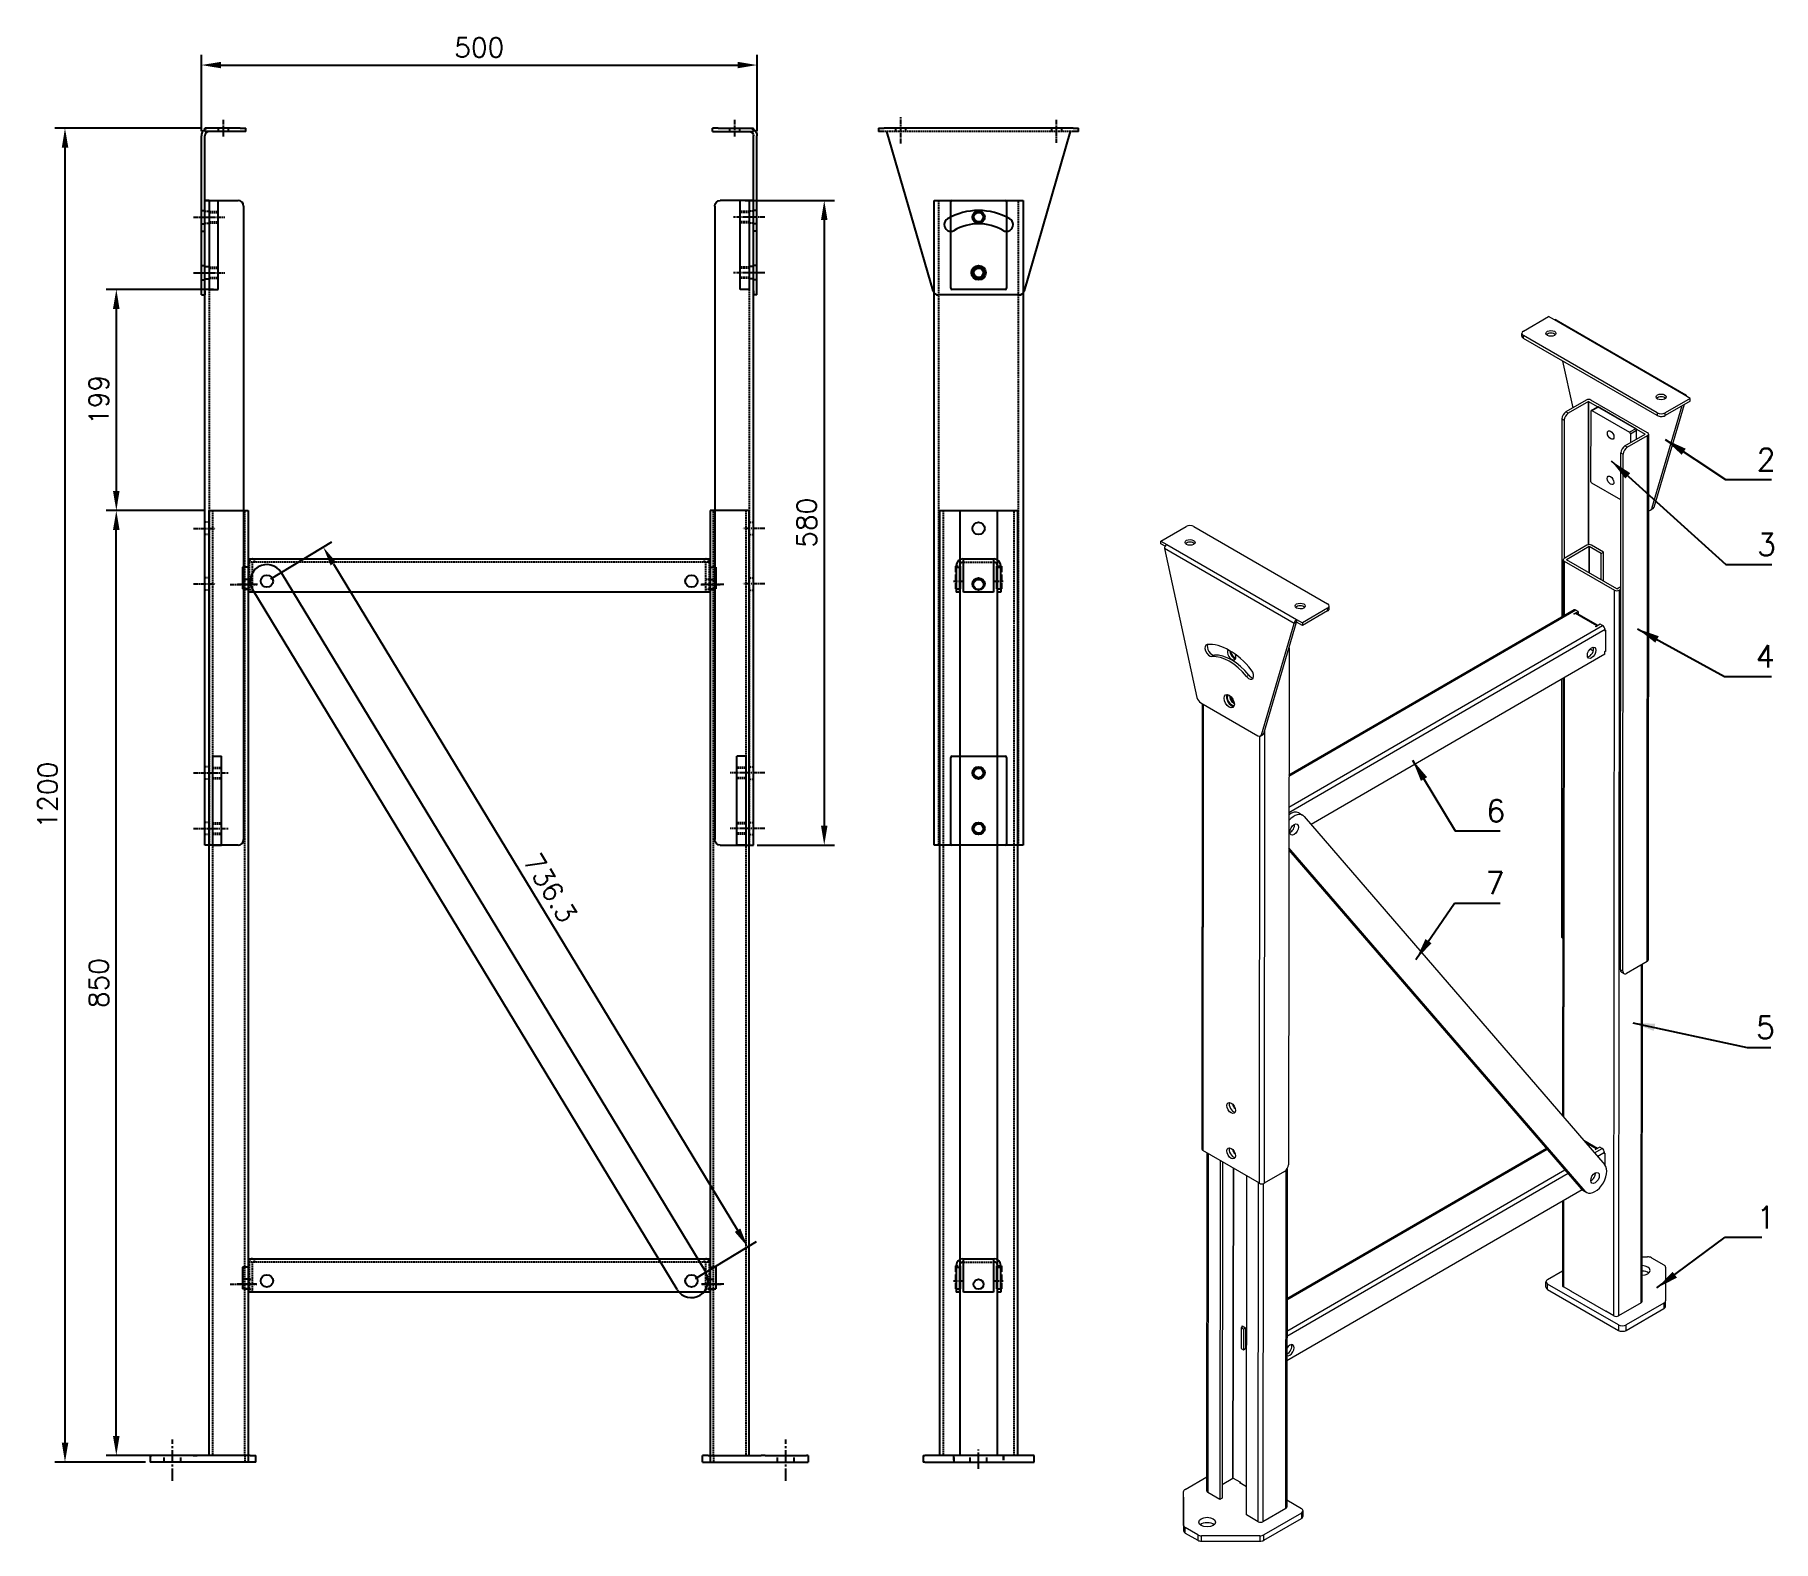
# Model space of a CAD drawing. Extents: x 104 to 1669, y 696 to 2051.
import ezdxf

# ---------------------------------------------------------------- set-up
doc = ezdxf.new("R2010")
doc.units = 0
doc.header["$LTSCALE"] = 0.2
doc.linetypes.add('Aslijn', pattern=[28.575, 19.05, -3.175, 3.175, -3.175])
doc.linetypes.add('Streeplijn', pattern=[10, 7, -3])
doc.layers.get('0').update_dxf_attribs({"linetype": 'CONTINUOUS'})
doc.layers.get('Defpoints').update_dxf_attribs({"linetype": 'CONTINUOUS'})
for name, color, linetype in [('50VOL', 13, 'CONTINUOUS'), ('70VOL', 5, 'CONTINUOUS'), ('diagonaal', 8, 'CONTINUOUS'), ('draadlat', 212, 'CONTINUOUS'), ('dwarsprofiel', 42, 'CONTINUOUS'), ('pootbeen', 75, 'CONTINUOUS'), ('scharnierplaat', 232, 'CONTINUOUS'), ('schuif', 180, 'CONTINUOUS')]:
    doc.layers.add(name, color=color, linetype=linetype)
doc.layers.add('Visible (ISO)', color=7, linetype='CONTINUOUS', lineweight=5)
doc.layers.add('Visible Narrow (ISO)', color=7, linetype='CONTINUOUS', lineweight=5)
doc.styles.add('ROMANS', font='romans.shx')
doc.dimstyles.new('1_OP_07$0', dxfattribs={"dimscale": 7, "dimtxt": 2.5, "dimasz": 2.5, "dimexe": 1.3, "dimexo": 0.6, "dimgap": 1, "dimtad": 1, "dimdec": 1, "dimdsep": 46, "dimtxsty": 'ROMANS', "dimcen": -1.5, "dimclrd": 150, "dimclre": 150, "dimclrt": 5, "dimadec": 0, "dimazin": 0, "dimtfac": 1, "dimtdec": 1, "dimtmove": 0, "dimatfit": 3, "dimfxl": 0, "dimtolj": 1, "dimtzin": 0, "dimarcsym": 0})
doc.dimstyles.new('1_OP_08$7', dxfattribs={"dimscale": 8, "dimtxt": 2.5, "dimasz": 2.5, "dimexe": 1.3, "dimexo": 0.6, "dimgap": 1, "dimtad": 1, "dimdec": 1, "dimdsep": 46, "dimtxsty": 'ROMANS', "dimcen": -1.5, "dimclrd": 150, "dimclre": 150, "dimclrt": 5, "dimadec": 0, "dimazin": 0, "dimtfac": 1, "dimtdec": 1, "dimtmove": 0, "dimatfit": 3, "dimfxl": 0, "dimtolj": 1, "dimtzin": 0, "dimarcsym": 0})

# ---------------------------------------------------------------- blocks, each defined once
blk = doc.blocks.new('A$C4EBF2C44')
at = {"linetype": 'Aslijn'}
for p, q in [((20, 136.3), (20, 159.8)), ((160, 136.9), (160, 157.4))]:
    blk.add_line(p, q, dxfattribs=at)
for p, q in [((0, 150), (5, 150)), ((0, 150), (0, 147)), ((5, 147), (0, 147)), ((175, 150), (5, 150)), ((49, 3.6), (7.5, 147)), ((172.5, 147), (131, 3.6)), ((172.5, 147), (172.5, 147)), ((175, 150), (180, 150)), ((180, 147), (175, 147)), ((180, 147), (180, 150)), ((126.2, 0), (53.8, 0))]:
    blk.add_line(p, q)
at = {"linetype": 'Streeplijn'}
blk.add_line((175, 147), (5, 147), dxfattribs=at)
at = {"linetype": 'Streeplijn', "ltscale": 3.628447}
for p, q in [((15.5, 147), (15.5, 150)), ((24.5, 147), (24.5, 150)), ((155.5, 150), (155.5, 147)), ((164.5, 150), (164.5, 147))]:
    blk.add_line(p, q, dxfattribs=at)
blk.add_circle((90, 20), 6.5)
for centre, radius, start, end in [((65, 63.3), 6, 120, 300), ((90, 20), 56, 60, 120), ((90, 20), 44, 60, 120), ((115, 63.3), 6, 240, 60), ((53.8, 5), 5, 196.1254, 270), ((126.2, 5), 5, 270, 343.8746)]:
    blk.add_arc(centre, radius, start, end)
blk = doc.blocks.new('90040580A')
for p, q in [((13, 580), (9, 580)), ((9, 0), (9, 580)), ((9, 580), (39, 580)), ((44, 575), (44, 5)), ((13, 0), (9, 0)), ((39, 0), (13, 0))]:
    blk.add_line(p, q)
at = {"linetype": 'Streeplijn'}
blk.add_line((13, 580), (13, 0), dxfattribs=at)
at = {"linetype": 'Aslijn', "ltscale": 1.142718}
for p, q in [((-1, 565), (18.6, 565)), ((-1, 515), (18.6, 515)), ((-1, 285), (18.6, 285)), ((-1, 235), (18.6, 235)), ((-1, 65), (18.6, 65)), ((-1, 15), (18.6, 15))]:
    blk.add_line(p, q, dxfattribs=at)
at = {"linetype": 'Streeplijn', "ltscale": 1.142718}
for p, q in [((9, 570.5), (13, 570.5)), ((9, 559.5), (13, 559.5)), ((13, 290.5), (9, 290.5)), ((13, 279.5), (9, 279.5)), ((13, 240.5), (9, 240.5)), ((13, 229.5), (9, 229.5)), ((13, 70.5), (9, 70.5)), ((13, 59.5), (9, 59.5)), ((13, 20.5), (9, 20.5)), ((13, 9.5), (9, 9.5))]:
    blk.add_line(p, q, dxfattribs=at)
at = {"ltscale": 1.142718}
for p, q in [((9, 520.5), (13, 520.5)), ((9, 509.5), (13, 509.5))]:
    blk.add_line(p, q, dxfattribs=at)
for centre, start, end in [((39, 575), 0, 90), ((39, 5), 270, 0)]:
    blk.add_arc(centre, 5, start, end)
blk = doc.blocks.new('pootbeen 850A')
for p, q in [((53, 22.8), (53, 872.8)), ((88, 872.8), (88, 16.8)), ((0, 22.8), (1.5, 22.8)), ((0, 22.8), (0, 16.8)), ((95, 16.8), (0, 16.8)), ((38.5, 22.8), (1.5, 22.8)), ((38.5, 22.8), (42.1, 22.8)), ((90, 22.8), (42.1, 22.8)), ((90, 22.8), (95, 22.8)), ((95, 16.8), (95, 22.8))]:
    blk.add_line(p, q)
at = {"ltscale": 3.870205}
blk.add_line((53, 872.8), (88, 872.8), dxfattribs=at)
at = {"linetype": 'Streeplijn'}
for p, q in [((56, 872.8), (56, 22.8)), ((85, 22.8), (85, 872.8)), ((85, 22.8), (85, 16.8))]:
    blk.add_line(p, q, dxfattribs=at)
at = {"linetype": 'Aslijn', "ltscale": 1.142718}
for p, q in [((96.5, 806.3), (78.1, 806.3)), ((95.6, 176.8), (78.1, 176.8))]:
    blk.add_line(p, q, dxfattribs=at)
at = {"ltscale": 1.142718}
for p, q in [((88, 810.8), (85, 810.8)), ((88, 801.8), (85, 801.8)), ((88, 181.3), (85, 181.3)), ((88, 172.3), (85, 172.3))]:
    blk.add_line(p, q, dxfattribs=at)
at = {"linetype": 'Aslijn', "ltscale": 2.902758}
blk.add_line((20, 0), (20, 37.2), dxfattribs=at)
at = {"linetype": 'Streeplijn', "ltscale": 2.902758}
for p, q in [((12.5, 16.8), (12.5, 22.8)), ((27.5, 16.8), (27.5, 22.8))]:
    blk.add_line(p, q, dxfattribs=at)
blk = doc.blocks.new('90-09-0500A')
for p, q in [((16, 22.5), (11, 22.5)), ((11, 22.5), (11, 3)), ((16, 30), (432, 30)), ((16, 30), (16, 22.5)), ((432, 30), (432, 22.5)), ((432, 22.5), (437, 22.5)), ((437, 22.5), (437, 3)), ((16, 3), (11, 3)), ((16, 3), (16, 0)), ((432, 0), (16, 0)), ((432, 3), (432, 0)), ((432, 3), (437, 3))]:
    blk.add_line(p, q)
at = {"linetype": 'Streeplijn'}
for p, q in [((432, 27), (16, 27)), ((17, 27), (17, 0)), ((20, 0), (20, 27)), ((21.5, 30), (21.5, 27)), ((426.5, 30), (426.5, 27)), ((428, 0), (428, 27)), ((431, 27), (431, 0)), ((17, 11.5), (20, 11.5)), ((17, 2.5), (20, 2.5)), ((431, 11.5), (428, 11.5)), ((431, 2.5), (428, 2.5))]:
    blk.add_line(p, q, dxfattribs=at)
at = {"linetype": 'Aslijn'}
for p, q in [((0, 7), (24, 7)), ((444.3, 7), (424, 7))]:
    blk.add_line(p, q, dxfattribs=at)
for centre in [(33, 10), (415, 10), (415, 10)]:
    blk.add_circle(centre, 5.5)
at = {"linetype": 'Streeplijn'}
for centre, start, end in [((20, 27), 90, 180), ((428, 27), 0, 90)]:
    blk.add_arc(centre, 3, start, end, dxfattribs=at)
blk = doc.blocks.new('diagonaal 737')
for p, q in [((48.9, 567.6), (457.1, -45.2)), ((432.1, -61.8), (23.9, 551))]:
    blk.add_line(p, q)
for centre in [(36.4, 559.3), (444.6, -53.5)]:
    blk.add_circle(centre, 5.5)
for centre, start, end in [((36.4, 559.3), 33.6671, 213.6671), ((444.6, -53.5), 213.6671, 33.6671)]:
    blk.add_arc(centre, 15, start, end)
blk = doc.blocks.new('A$C334307B7')
at = {"ltscale": 3.59389}
for p, q in [((0, 1), (0, 79)), ((50, 79), (50, 1))]:
    blk.add_line(p, q, dxfattribs=at)
blk.add_line((1, 80), (49, 80))
at = {"ltscale": 3.572625}
blk.add_line((49, 0), (1, 0), dxfattribs=at)
for centre in [(25, 65), (25, 15)]:
    blk.add_circle(centre, 4.25)
at = {"ltscale": 0.598278}
for centre, start, end in [((1, 79), 90, 180), ((49, 79), 0, 90), ((1, 1), 180, 270), ((49, 1), 270, 0)]:
    blk.add_arc(centre, 1, start, end, dxfattribs=at)
at = {"color": 3}
for centre in [(25, 65), (25, 15)]:
    blk.add_arc(centre, 5, 180, 90, dxfattribs=at)
blk = doc.blocks.new('pootbeen 850B')
for p, q in [((15, 12.1), (15, 862.1)), ((33, 862.1), (33, 12.1)), ((67, 12.1), (67, 862.1)), ((85, 862.1), (85, 12.1)), ((33, 812.1), (33.5, 812.1)), ((33.5, 812.1), (33.5, 791.6)), ((66.5, 791.6), (66.5, 812.1)), ((66.5, 812.1), (67, 812.1)), ((33.5, 791.6), (33, 791.6)), ((67, 791.6), (66.5, 791.6)), ((33, 182.6), (33.5, 182.6)), ((33.5, 182.6), (33.5, 162.1)), ((66.5, 162.1), (66.5, 182.6)), ((66.5, 182.6), (67, 182.6)), ((33.5, 162.1), (33, 162.1)), ((67, 162.1), (66.5, 162.1)), ((0, 12.1), (1.5, 12.1)), ((0, 12.1), (0, 6.1)), ((1.5, 6.1), (0, 6.1)), ((100, 12.1), (1.5, 12.1)), ((1.5, 6.1), (100, 6.1)), ((100, 6.1), (100, 12.1))]:
    blk.add_line(p, q)
at = {"ltscale": 3.655324}
blk.add_line((15, 862.1), (85, 862.1), dxfattribs=at)
at = {"linetype": 'Streeplijn'}
for p, q in [((18, 862.1), (18, 12.1)), ((82, 12.1), (82, 862.1))]:
    blk.add_line(p, q, dxfattribs=at)
at = {"linetype": 'Streeplijn', "ltscale": 3.789711}
for p, q in [((29.5, 791.6), (29.5, 812.1)), ((70.5, 812.1), (70.5, 791.6)), ((29.5, 162.1), (29.5, 182.6)), ((70.5, 182.6), (70.5, 162.1))]:
    blk.add_line(p, q, dxfattribs=at)
at = {"linetype": 'Streeplijn', "ltscale": 1.333188}
for p, q in [((29.5, 812.1), (33, 812.1)), ((67, 812.1), (70.5, 812.1)), ((29.5, 182.6), (33, 182.6)), ((67, 182.6), (70.5, 182.6))]:
    blk.add_line(p, q, dxfattribs=at)
at = {"linetype": 'Streeplijn', "ltscale": 0.19037}
for p, q in [((30, 791.6), (29.5, 791.6)), ((70.5, 791.6), (70, 791.6)), ((30, 162.1), (29.5, 162.1)), ((70.5, 162.1), (70, 162.1))]:
    blk.add_line(p, q, dxfattribs=at)
at = {"linetype": 'Streeplijn', "ltscale": 1.142718}
for p, q in [((30, 791.6), (33, 791.6)), ((67, 791.6), (70, 791.6)), ((30, 162.1), (33, 162.1)), ((67, 162.1), (70, 162.1))]:
    blk.add_line(p, q, dxfattribs=at)
at = {"linetype": 'Aslijn', "ltscale": 2.902758}
blk.add_line((50, 0), (50, 17.6), dxfattribs=at)
at = {"linetype": 'Streeplijn', "ltscale": 2.902758}
for p, q in [((27.5, 12.1), (27.5, 6.1)), ((28, 6.1), (28, 12.1)), ((42.5, 6.1), (42.5, 12.1)), ((57.5, 6.1), (57.5, 12.1)), ((72, 12.1), (72, 6.1)), ((72.5, 12.1), (72.5, 6.1))]:
    blk.add_line(p, q, dxfattribs=at)
at = {"ltscale": 3.419731}
blk.add_circle((50, 795.6), 4.5, dxfattribs=at)
blk.add_circle((50, 166.1), 4.5)
at = {"ltscale": 0.000498378}
for centre, start, end in [((33, 812.6), 90, 180), ((67, 812.6), 0, 90), ((33, 186.1), 90, 180), ((67, 183.1), 0, 90)]:
    blk.add_arc(centre, 0.001, start, end, dxfattribs=at)
blk = doc.blocks.new('A$C72246AC3')
at = {"ltscale": 3.620644}
blk.add_line((4.2, 80), (4.2, 0), dxfattribs=at)
at = {"ltscale": 3.870343}
for p, q in [((4.2, 80), (12.2, 80)), ((4.2, 0), (12.2, 0))]:
    blk.add_line(p, q, dxfattribs=at)
at = {"ltscale": 3.59389}
blk.add_line((12.2, 0), (12.2, 80), dxfattribs=at)
at = {"linetype": 'Aslijn'}
for p, q in [((0, 65), (18.4, 65)), ((0, 15), (18.4, 15))]:
    blk.add_line(p, q, dxfattribs=at)
at = {"linetype": 'Streeplijn'}
for p, q in [((4.2, 70), (12.2, 70)), ((4.2, 69.2), (12.2, 69.2)), ((4.2, 60.7), (12.2, 60.7)), ((4.2, 60), (12.2, 60)), ((4.2, 20), (12.2, 20)), ((4.2, 19.2), (12.2, 19.2)), ((4.2, 10.7), (12.2, 10.7)), ((4.2, 10), (12.2, 10))]:
    blk.add_line(p, q, dxfattribs=at)
blk = doc.blocks.new('A$C764925F4')
at = {"linetype": 'Aslijn'}
for p, q in [((24.4, 142.6), (24.4, 157.4)), ((0, 20), (14.2, 20))]:
    blk.add_line(p, q, dxfattribs=at)
for p, q in [((4.4, 3.6), (4.4, 143.1)), ((7.4, 147), (7.4, 150)), ((39.4, 150), (7.4, 150)), ((39.4, 147), (7.4, 147)), ((7.4, 3.6), (7.4, 143.1)), ((39.4, 150), (44.4, 150)), ((44.4, 147), (39.4, 147)), ((44.4, 147), (44.4, 150)), ((4.4, 0), (4.4, 3.6)), ((4.4, 0), (7.4, 0)), ((7.4, 3.6), (7.4, 0))]:
    blk.add_line(p, q)
at = {"linetype": 'Streeplijn', "ltscale": 3.628447}
for p, q in [((19.9, 147), (19.9, 150)), ((28.9, 147), (28.9, 150)), ((4.4, 76), (7.4, 76)), ((4.4, 64), (7.4, 64)), ((4.4, 57.3), (7.4, 57.3)), ((4.4, 26.5), (7.4, 26.5)), ((4.4, 13.5), (7.4, 13.5))]:
    blk.add_line(p, q, dxfattribs=at)
for radius, start in [(6.9, 124.4174), (3.9, 90)]:
    blk.add_arc((11.3, 143.1), radius, start, 180)
at = {"linetype": 'Streeplijn'}
blk.add_arc((11.3, 143.1), 6.9, 90, 124.4174, dxfattribs=at)
blk = doc.blocks.new('A$C03F00B1E')
at = {"ltscale": 3.628286}
for p, q in [((2.6, 24), (2.6, 0)), ((5.6, 24), (5.6, 0)), ((39.6, 0), (39.6, 24)), ((42.6, 3), (42.6, 24))]:
    blk.add_line(p, q, dxfattribs=at)
for p, q in [((2.6, 22.5), (5.6, 22.5)), ((39.6, 22.5), (42.6, 22.5)), ((2.6, 3), (5.6, 3)), ((39.6, 3), (42.6, 3))]:
    blk.add_line(p, q)
at = {"ltscale": 3.732117}
for p, q in [((8.6, 30), (36.6, 30)), ((36.1, 0), (9.1, 0))]:
    blk.add_line(p, q, dxfattribs=at)
at = {"ltscale": 1.142337}
for p, q in [((8.6, 27), (9.1, 27)), ((36.1, 27), (36.6, 27))]:
    blk.add_line(p, q, dxfattribs=at)
at = {"ltscale": 3.731979}
for p, q in [((9.1, 0), (9.1, 30)), ((36.1, 30), (36.1, 0))]:
    blk.add_line(p, q, dxfattribs=at)
at = {"linetype": 'Streeplijn'}
blk.add_line((9.1, 27), (36.1, 27), dxfattribs=at)
at = {"ltscale": 0.19037}
blk.add_line((36.1, 30), (36.6, 30), dxfattribs=at)
at = {"linetype": 'Aslijn'}
for p, q in [((0, 10), (7.9, 10)), ((37, 10), (44.9, 10))]:
    blk.add_line(p, q, dxfattribs=at)
at = {"ltscale": 1.142718}
for p, q in [((5.6, 0), (2.6, 0)), ((42.6, 0), (39.6, 0)), ((42.6, 3), (42.6, 0))]:
    blk.add_line(p, q, dxfattribs=at)
blk.add_circle((22.6, 7), 4.5)
at = {"ltscale": 3.628286}
for centre, radius, start, end in [((8.6, 24), 6, 90, 180), ((8.6, 24), 3, 90, 180), ((36.6, 24), 6, 0, 90), ((36.6, 24), 3, 0, 90)]:
    blk.add_arc(centre, radius, start, end, dxfattribs=at)
blk = doc.blocks.new('90040580B')
for p, q in [((-1, 0), (-1, 580)), ((79, 580), (79, 0)), ((79, 0), (-1, 0))]:
    blk.add_line(p, q)
at = {"ltscale": 3.666539}
blk.add_line((-1, 580), (79, 580), dxfattribs=at)
at = {"linetype": 'Streeplijn'}
for p, q in [((3, 580), (3, 0)), ((75, 0), (75, 580))]:
    blk.add_line(p, q, dxfattribs=at)
for centre in [(39, 565), (39, 515), (39, 285), (39, 235), (39, 65), (39, 15)]:
    blk.add_circle(centre, 5.5)
blk = doc.blocks.new('*D16')
at = {"layer": '50VOL', "color": 150, "lineweight": -2}
for p, q in [((256.9, 1622.9), (168.4, 1622.9)), ((177.5, 790.4), (177.5, 1605.4)), ((256.9, 772.9), (168.4, 772.9))]:
    blk.add_line(p, q, dxfattribs=at)
at = {"layer": '50VOL', "color": 150}
for points in [[(174.5, 1605.4), (180.4, 1605.4), (177.5, 1622.9)], [(174.5, 790.4), (180.4, 790.4), (177.5, 772.9)]]:
    blk.add_solid(points, dxfattribs=at)
at = {"layer": 'Defpoints', "color": 0}
for p in [(177.5, 1622.9), (261.1, 1622.9), (261.1, 772.9)]:
    blk.add_point(p, dxfattribs=at)
at = {"layer": '50VOL', "color": 5, "insert": (161.7, 1197.9), "char_height": 17.5, "attachment_point": 5, "rotation": 90, "style": 'ROMANS'}
blk.add_mtext('\\A1;850', dxfattribs=at)
blk = doc.blocks.new('*D18')
at = {"layer": '70VOL', "color": 150, "lineweight": -2}
for p, q in [((743.3, 1901.9), (823.7, 1901.9)), ((814.6, 1884.4), (814.6, 1339.4)), ((754.3, 1321.9), (823.7, 1321.9))]:
    blk.add_line(p, q, dxfattribs=at)
at = {"layer": '70VOL', "color": 150}
for points in [[(811.7, 1884.4), (817.5, 1884.4), (814.6, 1901.9)], [(811.7, 1339.4), (817.5, 1339.4), (814.6, 1321.9)]]:
    blk.add_solid(points, dxfattribs=at)
at = {"layer": 'Defpoints', "color": 0}
for p in [(739.1, 1901.9), (750.1, 1321.9), (814.6, 1321.9)]:
    blk.add_point(p, dxfattribs=at)
at = {"layer": '70VOL', "color": 5, "insert": (798.8, 1611.9), "char_height": 17.5, "attachment_point": 5, "rotation": 90, "style": 'ROMANS'}
blk.add_mtext('\\A1;580', dxfattribs=at)
blk = doc.blocks.new('*D21')
at = {"layer": '70VOL', "color": 150, "lineweight": -2}
for p, q in [((264.9, 1821.9), (168.4, 1821.9)), ((177.5, 1804.4), (177.5, 1640.4)), ((256.9, 1622.9), (168.4, 1622.9))]:
    blk.add_line(p, q, dxfattribs=at)
at = {"layer": '70VOL', "color": 150}
for points in [[(174.5, 1804.4), (180.4, 1804.4), (177.5, 1821.9)], [(174.5, 1640.4), (180.4, 1640.4), (177.5, 1622.9)]]:
    blk.add_solid(points, dxfattribs=at)
at = {"layer": 'Defpoints', "color": 0}
for p in [(269.1, 1821.9), (177.5, 1622.9), (261.1, 1622.9)]:
    blk.add_point(p, dxfattribs=at)
at = {"layer": '70VOL', "color": 5, "insert": (161.7, 1722.4), "char_height": 17.5, "attachment_point": 5, "rotation": 90, "style": 'ROMANS'}
blk.add_mtext('\\A1;199', dxfattribs=at)
blk = doc.blocks.new('*D23')
at = {"layer": '70VOL', "color": 150, "lineweight": -2}
for p, q in [((253.9, 1966.9), (122.2, 1966.9)), ((131.3, 1949.4), (131.3, 784.4)), ((203.9, 766.9), (122.2, 766.9))]:
    blk.add_line(p, q, dxfattribs=at)
at = {"layer": '70VOL', "color": 150}
for points in [[(128.4, 1949.4), (134.3, 1949.4), (131.3, 1966.9)], [(128.4, 784.4), (134.3, 784.4), (131.3, 766.9)]]:
    blk.add_solid(points, dxfattribs=at)
at = {"layer": 'Defpoints', "color": 0}
for p in [(258.1, 1966.9), (131.3, 766.9), (208.1, 766.9)]:
    blk.add_point(p, dxfattribs=at)
at = {"layer": '70VOL', "color": 5, "insert": (115.6, 1366.9), "char_height": 17.5, "attachment_point": 5, "rotation": 90, "style": 'ROMANS'}
blk.add_mtext('\\A1;1200', dxfattribs=at)
blk = doc.blocks.new('*D24')
at = {"layer": '70VOL', "color": 150, "lineweight": -2}
for p, q in [((254.1, 1964.2), (254.1, 2032.8)), ((271.6, 2023.7), (736.6, 2023.7)), ((754.1, 1964.2), (754.1, 2032.8))]:
    blk.add_line(p, q, dxfattribs=at)
at = {"layer": '70VOL', "color": 150}
for points in [[(271.6, 2026.6), (271.6, 2020.8), (254.1, 2023.7)], [(736.6, 2026.6), (736.6, 2020.8), (754.1, 2023.7)]]:
    blk.add_solid(points, dxfattribs=at)
at = {"layer": 'Defpoints', "color": 0}
for p in [(754.1, 2023.7), (254.1, 1960), (754.1, 1960)]:
    blk.add_point(p, dxfattribs=at)
at = {"layer": '70VOL', "color": 5, "insert": (504.1, 2039.5), "char_height": 17.5, "attachment_point": 5, "style": 'ROMANS'}
blk.add_mtext('\\A1;500', dxfattribs=at)
blk = doc.blocks.new('*D28')
at = {"layer": '70VOL', "color": 150, "lineweight": -2}
for p, q in [((316.7, 1561.5), (371.5, 1594.8)), ((372.8, 1575.1), (736.6, 975.6)), ((698.6, 932.1), (753.5, 965.3))]:
    blk.add_line(p, q, dxfattribs=at)
at = {"layer": '70VOL', "color": 150}
for points in [[(375.3, 1576.6), (370.3, 1573.6), (363.7, 1590.1)], [(739.1, 977.1), (734.1, 974), (745.7, 960.6)]]:
    blk.add_solid(points, dxfattribs=at)
at = {"layer": 'Defpoints', "color": 0}
for p in [(313.1, 1559.3), (745.7, 960.6), (695.1, 929.9)]:
    blk.add_point(p, dxfattribs=at)
at = {"layer": '70VOL', "color": 5, "insert": (568.1, 1283.5), "char_height": 17.5, "attachment_point": 5, "rotation": 301.2507, "style": 'ROMANS'}
blk.add_mtext('\\A1;736.3', dxfattribs=at)

msp = doc.modelspace()

# ---------------------------------------------------------------- linework, layer by layer
at = {"layer": 'Visible (ISO)'}
for p, q in [((1443.87, 1784.38), (1466.46, 1797.46)), ((1471.77, 1794.4), (1466.46, 1797.46)), ((1471.78, 1794.4), (1471.77, 1794.4)), ((1471.78, 1794.4), (1471.78, 1794.4)), ((1473.27, 1794.55), (1590.1, 1727.1)), ((1442.41, 1779.9), (1442.41, 1782.34)), ((1564.24, 1708.35), (1443.87, 1777.85)), ((1564.24, 1710.8), (1443.88, 1780.29)), ((1488.46, 1715.44), (1479.31, 1757.39)), ((1500.4, 1722.35), (1482.04, 1711.72)), ((1502.52, 1721.12), (1484.16, 1710.5)), ((1502.52, 1721.12), (1553.5, 1691.69)), ((1555.62, 1692.92), (1504.64, 1722.35)), ((1593.91, 1723.88), (1571.31, 1710.8)), ((1593.9, 1721.43), (1571.31, 1708.35)), ((1588.6, 1726.95), (1588.6, 1726.95)), ((1593.91, 1723.88), (1588.6, 1726.95)), ((1588.6, 1726.95), (1588.6, 1726.95)), ((1588.6, 1726.95), (1588.6, 1726.95)), ((1590.71, 1725.73), (1590.71, 1725.73)), ((1590.71, 1725.73), (1590.71, 1725.73)), ((1593.9, 1721.43), (1593.91, 1723.88)), ((1478.5, 1705.6), (1478.3, 1526.99)), ((1504.59, 1648.9), (1504.66, 1712.54)), ((1504.87, 1713), (1510.52, 1716.27)), ((1505.37, 1712.95), (1539.35, 1693.33)), ((1545, 1696.6), (1511.02, 1716.22)), ((1586.42, 1717.1), (1559.11, 1624.45)), ((1588.53, 1718.33), (1561.23, 1625.67)), ((1480.62, 1704.37), (1480.49, 1579.89)), ((1535.14, 1681.06), (1553.5, 1691.69)), ((1537.26, 1679.84), (1555.62, 1690.47)), ((1540.06, 1692.1), (1540.05, 1683.91)), ((1545.7, 1687.18), (1545.71, 1695.37)), ((1556.5, 1691.69), (1555.97, 1218.43)), ((1531.08, 1209.84), (1531.6, 1674.94)), ((1533.21, 1208.61), (1533.73, 1673.71)), ((1531.55, 1632.51), (1505.29, 1647.67)), ((1560.34, 1624.44), (1558.22, 1623.22)), ((1117.61, 1595.53), (1140.2, 1608.61)), ((1147.28, 1608.61), (1267.64, 1539.12)), ((1117.6, 1593.08), (1117.61, 1595.53)), ((1121.42, 1590.88), (1117.6, 1593.08)), ((1117.61, 1595.53), (1122.92, 1592.46)), ((1120.79, 1588.79), (1150.02, 1454.84)), ((1122.92, 1592.46), (1122.92, 1592.46)), ((1122.92, 1592.46), (1122.92, 1592.46)), ((1122.92, 1592.46), (1122.92, 1592.46)), ((1500.97, 1591.74), (1480.49, 1579.89)), ((1503.09, 1590.52), (1482.61, 1578.66)), ((1513.71, 1584.39), (1503.09, 1590.52)), ((1515.83, 1585.61), (1505.21, 1591.74)), ((1513.69, 1560.72), (1513.71, 1584.39)), ((1513.71, 1584.39), (1515.83, 1585.61)), ((1515.8, 1559.5), (1515.83, 1585.61)), ((1479.61, 1578.67), (1479.56, 1527.72)), ((1480.49, 1577.44), (1525.81, 1551.28)), ((1527.92, 1552.5), (1482.61, 1578.66)), ((1527.93, 1552.5), (1531.47, 1554.55)), ((1530.05, 1551.28), (1531.46, 1552.1)), ((1489.57, 1533.51), (1232.76, 1384.86)), ((1267.65, 1535.03), (1245.05, 1521.95)), ((1269.1, 1534.62), (1269.11, 1537.07)), ((1493.2, 1532.14), (1491.07, 1533.36)), ((1208.14, 1421.29), (1237.62, 1521.34)), ((1210.25, 1422.51), (1239.74, 1522.57)), ((1239.74, 1522.57), (1237.62, 1521.34)), ((1239.74, 1525.02), (1239.74, 1522.57)), ((1239.74, 1522.57), (1239.74, 1525.02)), ((1239.74, 1522.57), (1239.74, 1525.02)), ((1239.74, 1525.02), (1239.74, 1525.02)), ((1239.74, 1525.02), (1245.05, 1521.95)), ((1239.74, 1525.02), (1239.74, 1525.02)), ((1245.05, 1519.5), (1239.74, 1522.57)), ((1239.74, 1522.57), (1239.74, 1522.57)), ((1239.74, 1522.57), (1239.74, 1522.57)), ((1267.64, 1532.58), (1245.05, 1519.5)), ((1245.05, 1521.95), (1245.05, 1519.5)), ((1489.31, 1529.89), (1493.2, 1532.14)), ((1489.66, 1529.68), (1489.31, 1529.89)), ((1490.72, 1530.3), (1489.66, 1529.68)), ((1511.07, 1519.56), (1492.22, 1530.45)), ((1493.2, 1532.14), (1493.19, 1529.89)), ((1508.78, 1518.65), (1509.84, 1519.26)), ((1509.14, 1518.44), (1508.78, 1518.65)), ((1513.02, 1520.69), (1509.14, 1518.44)), ((1515.14, 1519.47), (1513.02, 1520.69)), ((1517.26, 1514.57), (1517.27, 1515.79)), ((1517.62, 1514.77), (1517.26, 1514.57)), ((1517.27, 1515.41), (1517.62, 1515.2)), ((1517.62, 1515.2), (1517.6, 1496)), ((1232.89, 1499.32), (1232.37, 1034.47)), ((1517.24, 1493.76), (1252.67, 1340.62)), ((1506.71, 1496.57), (1503.77, 1498.27)), ((1517.24, 1496.21), (1517.6, 1496.41)), ((1517.6, 1496), (1517.24, 1496.21)), ((1517.24, 1493.76), (1517.24, 1496.21)), ((1478.24, 1471.18), (1477.98, 1240.5)), ((1479.49, 1471.91), (1479.05, 1078.45)), ((1153.41, 1449.93), (1204.73, 1420.3)), ((1154.82, 1449.12), (1154.37, 1048.38)), ((1207.24, 1420.05), (1209.36, 1421.28)), ((1241.57, 1350.99), (1245.11, 1348.95)), ((1246.43, 1347.85), (1517.08, 1034.41)), ((1232.68, 1317.5), (1495.9, 1012.68)), ((1499.44, 1010.63), (1232.69, 1319.55)), ((1479.23, 1238.08), (1479.01, 1238.21)), ((1532.11, 1207.55), (1534.24, 1206.33)), ((1555.09, 1217.2), (1536.73, 1206.58)), ((1550.68, 911.58), (1551.01, 1214.84)), ((1464.58, 1048.94), (1230.98, 913.73)), ((1510.55, 1049.16), (1498.18, 1056.3)), ((1508.26, 1048.24), (1509.32, 1048.85)), ((1512.49, 1050.28), (1508.61, 1048.04)), ((1514.62, 1049.06), (1512.49, 1050.28)), ((1206.23, 1017.72), (1155.25, 1047.15)), ((1158.98, 740.72), (1159.32, 1044.81)), ((1170.82, 1038.17), (1170.48, 733.36)), ((1172.93, 1036.94), (1172.6, 734.58)), ((1508.61, 1048.04), (1508.26, 1048.24)), ((1516.74, 1044.16), (1516.74, 1045.38)), ((1516.74, 1044.98), (1517.09, 1044.77)), ((1517.09, 1044.36), (1516.74, 1044.16)), ((1517.09, 1044.77), (1517.08, 1034.41)), ((1194.55, 719.46), (1194.89, 1024.27)), ((1228.83, 1028.35), (1210.47, 1017.72)), ((1231.11, 1030.63), (1230.77, 726.4)), ((1496.81, 1011.83), (1230.92, 857.92)), ((1478.97, 1001.5), (1478.88, 925.89)), ((1497.22, 1011.57), (1500.76, 1009.53)), ((1465.61, 931.2), (1478.9, 938.9)), ((1550.72, 951.64), (1555.41, 951.64)), ((1558.95, 950.79), (1570.18, 944.31)), ((1571.65, 942.27), (1571.72, 911.96)), ((1464.14, 924.27), (1464.15, 929.16)), ((1529.34, 890.32), (1465.62, 927.11)), ((1486.84, 920.57), (1479.77, 924.66)), ((1465.61, 922.22), (1529.33, 885.43)), ((1518.35, 902.38), (1486.49, 920.78)), ((1549.8, 910.35), (1529.32, 898.5)), ((1570.26, 909.92), (1536.41, 890.32)), ((1571.71, 907.06), (1571.72, 911.96)), ((1525.08, 898.5), (1518, 902.59)), ((1536.4, 885.43), (1570.25, 905.02)), ((1189.7, 887.6), (1189.68, 869.24)), ((1189.7, 887.6), (1191.82, 888.83)), ((1191.82, 886.37), (1189.7, 887.6)), ((1190.76, 888.21), (1190.76, 889.44)), ((1190.76, 889.44), (1193.59, 887.8)), ((1191.82, 886.37), (1191.8, 868.01)), ((1193.59, 887.4), (1191.82, 886.37)), ((1193.59, 887.8), (1193.57, 868.63)), ((1189.68, 869.24), (1191.8, 868.01)), ((1191.8, 868.01), (1193.57, 869.04)), ((1193.57, 868.63), (1193.21, 868.83)), ((1139.4, 742.38), (1158.99, 753.72)), ((1172.61, 746.87), (1182.46, 752.57)), ((1189.54, 748.48), (1182.46, 752.57)), ((1137.93, 735.44), (1137.94, 740.34)), ((1137.93, 735.44), (1137.94, 740.33)), ((1137.93, 735.44), (1138, 705.13)), ((1138, 710.03), (1137.94, 740.33)), ((1170.48, 733.36), (1159.86, 739.49)), ((1188.48, 748.28), (1189.18, 748.68)), ((1194.58, 744.75), (1188.48, 748.28)), ((1189.54, 747.66), (1189.54, 748.48)), ((1172.6, 734.58), (1170.48, 733.36)), ((1229.89, 725.18), (1209.41, 713.33)), ((1244.04, 721.09), (1210.2, 701.5)), ((1230.78, 732.84), (1244.04, 725.18)), ((1245.5, 718.23), (1245.5, 723.13)), ((1138, 710.03), (1138, 705.13)), ((1150.7, 701.5), (1139.47, 707.98)), ((1205.17, 713.33), (1194.55, 719.46)), ((1210.19, 696.6), (1244.04, 716.2)), ((1139.47, 703.09), (1150.69, 696.6)), ((1154.23, 695.76), (1206.66, 695.76)), ((1206.66, 700.65), (1154.24, 700.65))]:
    msp.add_line(p, q, dxfattribs=at)
msp.add_arc((1239.74, 1522.57), 0.000816, 210.06401, 201.80141, dxfattribs=at)
for centre, major_axis, ratio, start_param, end_param in [((1447.41, 1782.34), (-5, 0.01), 0.5780931, 5.4997209, 7.0705172), ((1471.77, 1791.95), (1.5, 2.6), 0.5758617, 0, 0.7853982), ((1447.41, 1779.89), (-5, 0.01), 0.5780931, 0, 0.7873319), ((1468.62, 1779.89), (-4.5, 0.01), 0.5780931, 3.631445, 5.793333), ((1502.52, 1721.12), (-3, 0), 0.5780931, 3.9289245, 5.4997209), ((1567.74, 1722.66), (-4.5, 0.01), 0.5780931, 3.631445, 5.793333), ((1588.6, 1724.5), (1.5, 2.6), 0.5758617, 5.4977871, 7.0685835), ((1482.03, 1707.64), (-2.5, -4.33), 0.5758617, 3.9269908, 5.4977871), ((1484.16, 1706.42), (2.5, 4.33), 0.5758617, 0.7853982, 2.3561945), ((1505.37, 1712.13), (-0.501, 0.865), 0.5780931, 5.4958534, 7.0666498), ((1511.02, 1715.4), (-0.501, 0.865), 0.5780931, 5.4958534, 6.2831853), ((1567.77, 1712.85), (-5, 0.01), 0.5780931, 0.7873319, 2.3581282), ((1567.77, 1710.4), (5, -0.01), 0.5780931, 3.9289245, 5.4997209), ((1539.35, 1692.51), (0.501, -0.865), 0.5780931, 0.7834645, 2.3542608), ((1545, 1695.78), (-0.501, 0.865), 0.5780931, 3.9250571, 5.4958534), ((1553.5, 1691.69), (3, 0), 0.5780931, 5.4997209, 7.0705172), ((1535.13, 1676.99), (-2.5, -4.33), 0.5758617, 3.9269908, 5.4977871), ((1537.26, 1675.76), (2.5, 4.33), 0.5758617, 0.7853982, 2.3561945), ((1505.3, 1648.49), (-0.501, 0.865), 0.5780931, 0.7834645, 2.3542608), ((1555.71, 1627.54), (2.5, -4.33), 0.5780931, 5.6981614, 6.7852083), ((1557.83, 1628.77), (2.5, -4.33), 0.5780931, 0, 0.502023), ((1143.74, 1606.57), (5, -0.01), 0.5780931, 0.7873319, 2.3581282), ((1122.91, 1590.01), (1.5, 2.6), 0.5758617, 0.7853982, 2.3561945), ((1143.77, 1591.85), (-4.5, 0.01), 0.5780931, 3.631445, 5.793333), ((1503.09, 1590.52), (3, 0), 0.5780931, 0.7873319, 2.3581282), ((1482.61, 1578.66), (-3, 0), 0.5780931, 5.4997209, 7.0705172), ((1527.93, 1552.5), (3, 0), 0.5780931, 3.9289245, 5.4997209), ((1242.89, 1534.63), (-4.5, 0.01), 0.5780931, 3.631445, 5.793333), ((1264.11, 1537.07), (5, -0.01), 0.5780931, 5.4997209, 7.0705172), ((1264.1, 1534.63), (5, -0.01), 0.5780931, 5.4997209, 6.2831853), ((1491.07, 1530.91), (-1.5, 2.6), 0.5780931, 5.4958534, 6.2831853), ((1239.74, 1522.57), (1.5, 2.6), 0.5758617, 0.7853982, 2.3561945), ((1490.72, 1527.85), (1.5, 2.6), 0.5758617, 0, 0.7853982), ((1509.84, 1516.81), (1.5, 2.6), 0.5758617, 0.198646, 0.7853982), ((1515.14, 1517.02), (1.5, -2.6), 0.5780931, 0.7834645, 2.3542608), ((1161.43, 1496.99), (3.01, -5.19), 0.5780931, 2.8778596, 6.0194522), ((1163.55, 1498.21), (-3.01, 5.19), 0.5780931, 0.3535412, 2.8778596), ((1179.09, 1451.44), (-28.05, 48.47), 0.5780931, 4.9722547, 6.0194522), ((1179.09, 1451.44), (-22.04, 38.08), 0.5780931, 4.9722547, 6.0194522), ((1181.21, 1452.66), (-22.04, 38.08), 0.5780931, 4.9722547, 6.0194522), ((1181.25, 1493.46), (2.76, -4.76), 0.5780931, 3.3533075, 7.5257481), ((1183.37, 1494.69), (2.76, -4.76), 0.5780931, 3.9254262, 5.8880306), ((1183.37, 1494.69), (2.1, -3.62), 0.5780931, 3.9318818, 6.1354732), ((1503.12, 1496.2), (2.75, 4.76), 0.5758617, 3.5391736, 5.8856043), ((1196.83, 1476.55), (3.01, -5.19), 0.5780931, 4.9722547, 8.1138473), ((1198.95, 1477.78), (3.01, -5.19), 0.5780931, 4.9722547, 5.9225468), ((1181.21, 1452.66), (-3.26, 5.63), 0.5780931, 0.3317813, 2.8098113), ((1181.21, 1452.66), (2.76, -4.76), 0.5780931, 3.2692637, 6.1555143), ((1183.33, 1453.89), (2.76, -4.76), 0.5780931, 3.8375086, 5.5872694), ((1183.33, 1453.89), (-2.1, 3.62), 0.5780931, 0.7244728, 2.4171199), ((1153.42, 1454.01), (-2.5, 4.33), 0.5780931, 1.0649059, 2.3542608), ((1204.74, 1424.38), (2.5, -4.33), 0.5780931, 5.4958534, 6.7852083), ((1206.85, 1425.61), (2.5, -4.33), 0.5780931, 0, 0.502023), ((1237.61, 1335.96), (7.5, 12.99), 0.5758617, 6.0853893, 7.5500168), ((1234.07, 1338), (7.5, 12.99), 0.5758617, 0, 0.9141789), ((1234.07, 1338), (-2.75, -4.76), 0.5758617, 0.7014359, 2.4401568), ((1234.07, 1338), (2.75, 4.76), 0.5758617, 3.8430285, 5.5817494), ((1481.51, 1242.54), (-2.5, -4.33), 0.5758617, 5.4977871, 6.2831853), ((1534.61, 1211.88), (-2.5, -4.33), 0.5758617, 5.4977871, 6.2831853), ((1536.74, 1210.66), (-2.5, -4.33), 0.5758617, 5.4977871, 7.0685835), ((1552.97, 1218.43), (3, 0), 0.5780931, 5.4997209, 6.2831853), ((1182.92, 1086.7), (2.76, -4.76), 0.5780931, 3.5367473, 5.8880306), ((1185.04, 1087.93), (-2.1, 3.62), 0.5780931, 0.9825373, 2.1590553), ((1157.37, 1048.38), (-3, 0), 0.5780931, 0, 0.7873319), ((1182.87, 1045.9), (2.76, -4.76), 0.5780931, 3.5367473, 5.8880306), ((1509.31, 1046.41), (1.5, 2.6), 0.5758617, 0.198646, 0.7853982), ((1514.62, 1046.61), (1.5, -2.6), 0.5780931, 0.7834645, 2.3542608), ((1184.99, 1047.13), (-2.1, 3.62), 0.5780931, 0.9825373, 2.1590553), ((1228.84, 1032.43), (-2.5, -4.33), 0.5758617, 0.7853982, 2.3561945), ((1508.26, 1022.52), (7.5, 12.99), 0.5758617, 2.9437967, 6.0853893), ((1208.35, 1018.95), (3, 0), 0.5780931, 3.9289245, 5.4997209), ((1504.72, 1024.56), (-2.75, -4.76), 0.5758617, 0.7014359, 2.4401568), ((1504.72, 1024.56), (2.75, 4.76), 0.5758617, 3.8430285, 5.5817494), ((1504.72, 1024.56), (-7.5, -12.99), 0.5758617, 6.0853893, 6.2831853), ((1550.44, 939.38), (7.5, -0.01), 0.5780931, 4.7476153, 7.8187553), ((1550.44, 934.48), (-7.5, 0.01), 0.5780931, 3.7415348, 4.6771626), ((1555.42, 948.75), (5, -0.01), 0.5780931, 0.7873319, 1.57273), ((1566.65, 942.27), (5, -0.01), 0.5780931, 0.0019337, 0.7873319), ((1469.14, 924.26), (-5, 0.01), 0.5780931, 0, 0.7873319), ((1469.15, 929.16), (-5, 0.01), 0.5780931, 5.4997209, 7.0705172), ((1481.88, 925.89), (-3, 0), 0.5780931, 0, 0.7873319), ((1547.67, 911.58), (3, 0), 0.5780931, 5.4997209, 6.2831853), ((1566.72, 911.96), (5, -0.01), 0.5780931, 5.4997209, 6.285119), ((1527.2, 899.73), (3, 0), 0.5780931, 3.9289245, 5.4997209), ((1566.71, 907.06), (5, -0.01), 0.5780931, 5.4997209, 6.2831853), ((1532.86, 887.47), (5, -0.01), 0.5780931, 3.9289245, 5.4997209), ((1532.87, 892.37), (-5, 0.01), 0.5780931, 0.7873319, 2.3581282), ((1233.54, 867.59), (2.75, 4.76), 0.5758617, 3.1883107, 7.8072636), ((1231.42, 868.82), (2.75, 4.76), 0.5758617, 3.8009126, 5.8856043), ((1142.94, 740.33), (-5, 0.01), 0.5780931, 5.4997209, 6.285119), ((1161.98, 740.71), (-3, 0), 0.5780931, 0, 0.7873319), ((1227.77, 726.41), (3, 0), 0.5780931, 5.4997209, 6.2831853), ((1240.5, 723.14), (5, -0.01), 0.5780931, 5.4997209, 7.0705172), ((1143, 710.03), (-5, 0.01), 0.5780931, 0.0019337, 0.7873319), ((1143, 705.13), (-5, 0.01), 0.5780931, 0.0019337, 0.7873319), ((1159.2, 708.02), (-7.5, 0.01), 0.5780931, 3.7415348, 5.6832432), ((1207.29, 714.55), (-3, 0), 0.5780931, 0.7873319, 2.3581282), ((1240.5, 718.24), (5, -0.01), 0.5780931, 5.4997209, 6.2831853), ((1154.23, 698.65), (5, -0.01), 0.5780931, 3.9289245, 4.7143227), ((1154.23, 703.54), (-5, 0.01), 0.5780931, 0.7873319, 1.57273), ((1206.66, 703.54), (-5, 0.01), 0.5780931, 1.57273, 2.3581282), ((1206.65, 698.65), (5, -0.01), 0.5780931, 4.7143227, 5.4997209)]:
    msp.add_ellipse(centre, major_axis=major_axis, ratio=ratio, start_param=start_param, end_param=end_param, dxfattribs=at)
for centre, major_axis, ratio in [((1468.62, 1782.34), (-4.5, 0.01), 0.5780931), ((1567.74, 1725.11), (-4.5, 0.01), 0.5780931), ((1522.35, 1690.9), (2.1, -3.62), 0.5780931), ((1522.3, 1650.1), (2.1, -3.62), 0.5780931), ((1143.77, 1594.3), (4.5, -0.01), 0.5780931), ((1242.89, 1537.07), (4.5, -0.01), 0.5780931), ((1505.24, 1494.97), (-2.75, -4.76), 0.5758617), ((1179.09, 1451.44), (-3.26, 5.63), 0.5780931), ((1237.61, 1335.96), (-2.75, -4.76), 0.5758617), ((1180.8, 1085.48), (-2.76, 4.76), 0.5780931), ((1180.75, 1044.68), (-2.76, 4.76), 0.5780931), ((1508.26, 1022.52), (-2.75, -4.76), 0.5758617), ((1159.21, 712.92), (-7.5, 0.01), 0.5780931)]:
    msp.add_ellipse(centre, major_axis=major_axis, ratio=ratio, dxfattribs=at)
at = {"layer": 'Visible Narrow (ISO)'}
for p, q in [((1588.6, 1726.95), (1471.78, 1794.4)), ((1443.87, 1777.85), (1443.88, 1780.29)), ((1502.38, 1592.2), (1502.52, 1721.12)), ((1502.52, 1721.12), (1502.38, 1592.2)), ((1478.5, 1705.6), (1480.62, 1704.37)), ((1484.16, 1710.5), (1482.04, 1711.72)), ((1505.37, 1712.95), (1511.02, 1716.22)), ((1564.24, 1710.8), (1564.24, 1708.35)), ((1571.31, 1708.35), (1571.31, 1710.8)), ((1545, 1696.6), (1539.35, 1693.33)), ((1540.06, 1692.1), (1545.71, 1695.37)), ((1553.5, 1691.69), (1553.5, 1691.69)), ((1555.09, 1217.2), (1555.62, 1690.47)), ((1531.6, 1674.94), (1533.73, 1673.71)), ((1537.26, 1679.84), (1535.14, 1681.06)), ((1561.23, 1625.67), (1559.11, 1624.45)), ((1237.62, 1521.34), (1120.79, 1588.79)), ((1122.92, 1592.46), (1239.74, 1525.02)), ((1503.06, 1566.86), (1503.09, 1590.52)), ((1503.09, 1590.52), (1503.07, 1566.86)), ((1480.49, 1577.44), (1480.44, 1528.23)), ((1482.61, 1578.66), (1482.61, 1578.66)), ((1525.08, 898.5), (1525.81, 1551.28)), ((1530.05, 1551.28), (1529.32, 898.5)), ((1491.07, 1533.36), (1232.76, 1383.84)), ((1267.65, 1535.03), (1267.64, 1532.58)), ((1232.73, 1355.99), (1515.14, 1519.47)), ((1509.84, 1519.26), (1490.72, 1530.3)), ((1517.27, 1515.79), (1232.72, 1351.08)), ((1163.55, 1491.52), (1165.67, 1492.75)), ((1194.7, 1473.54), (1196.82, 1474.76)), ((1480.38, 1472.42), (1479.94, 1077.43)), ((1155.7, 1448.61), (1155.25, 1047.15)), ((1210.93, 1424.79), (1210.47, 1017.72)), ((1206.23, 1017.72), (1206.68, 1419.85)), ((1210.25, 1422.51), (1208.14, 1421.29)), ((1479.23, 1239.77), (1477.98, 1240.5)), ((1533.21, 1208.61), (1531.08, 1209.84)), ((1549.8, 910.35), (1550.14, 1214.34)), ((1465.16, 1048.26), (1230.98, 912.71)), ((1509.32, 1048.85), (1499.93, 1054.27)), ((1507.83, 1045.13), (1514.62, 1049.06)), ((1160.2, 1044.3), (1159.86, 739.49)), ((1516.74, 1045.38), (1510.65, 1041.86)), ((1182.46, 752.57), (1182.77, 1031.27)), ((1182.77, 1031.27), (1182.46, 752.57)), ((1205.17, 713.33), (1205.51, 1018.14)), ((1209.75, 1017.42), (1209.41, 713.33)), ((1229.89, 725.18), (1230.23, 1029.5)), ((1484.01, 1026.44), (1230.94, 879.95)), ((1230.95, 884.86), (1481.19, 1029.71)), ((1479.85, 1002.01), (1479.77, 924.66)), ((1495.9, 1012.68), (1499.44, 1010.63)), ((1465.61, 922.22), (1465.62, 927.11)), ((1570.26, 909.92), (1570.25, 905.02)), ((1529.34, 890.32), (1529.33, 885.43)), ((1536.4, 885.43), (1536.41, 890.32)), ((1244.04, 721.09), (1244.04, 716.2)), ((1139.47, 703.09), (1139.47, 707.98)), ((1150.7, 701.5), (1150.69, 696.6)), ((1154.23, 695.76), (1154.24, 700.65)), ((1206.66, 700.65), (1206.66, 695.76)), ((1210.19, 696.6), (1210.2, 701.5))]:
    msp.add_line(p, q, dxfattribs=at)

# ---------------------------------------------------------------- block references
at = {"layer": 'diagonaal', "rotation": 357.5835404624412}
msp.add_blockref('diagonaal 737', (253.11, 1002.1), dxfattribs=at)
at = {"layer": 'draadlat'}
for name, p in [('A$C72246AC3', (256.88, 1821.88)), ('A$C334307B7', (928.48, 1821.88)), ('A$C72246AC3', (259.88, 1321.88)), ('A$C334307B7', (928.48, 1321.88))]:
    msp.add_blockref(name, p, dxfattribs=at)
at = {"layer": 'draadlat', "xscale": -1}
for p in [(751.22, 1821.88), (748.22, 1321.88)]:
    msp.add_blockref('A$C72246AC3', p, dxfattribs=at)
at = {"layer": 'dwarsprofiel'}
for name, p in [('90-09-0500A', (280.05, 1549.38)), ('A$C03F00B1E', (930.86, 1549.38)), ('90-09-0500A', (280.05, 919.88)), ('A$C03F00B1E', (930.86, 919.88))]:
    msp.add_blockref(name, p, dxfattribs=at)
at = {"layer": 'pootbeen'}
for name, p in [('pootbeen 850A', (208.05, 750.06)), ('pootbeen 850B', (903.48, 760.78))]:
    msp.add_blockref(name, p, dxfattribs=at)
at = {"layer": 'pootbeen', "xscale": -1}
msp.add_blockref('pootbeen 850A', (800.05, 750.06), dxfattribs=at)
at = {"layer": 'scharnierplaat'}
for name, p in [('A$C764925F4', (249.66, 1816.88)), ('A$C4EBF2C44', (863.48, 1816.88))]:
    msp.add_blockref(name, p, dxfattribs=at)
at = {"layer": 'scharnierplaat', "xscale": -1}
msp.add_blockref('A$C764925F4', (758.45, 1816.88), dxfattribs=at)
at = {"layer": 'schuif'}
for name, p in [('90040580A', (248.07, 1321.88)), ('90040580B', (914.48, 1321.88))]:
    msp.add_blockref(name, p, dxfattribs=at)
at = {"layer": 'schuif', "xscale": -1}
msp.add_blockref('90040580A', (760.03, 1321.88), dxfattribs=at)

# ---------------------------------------------------------------- texts
at = {"layer": '70VOL', "color": 5, "char_height": 20, "attachment_point": 7, "style": 'ROMANS'}
for s, insert in [('\\A1;2', (1653.68, 1658.81)), ('\\A1;3', (1654.08, 1582.38)), ('\\A1;4', (1652.88, 1481.73)), ('\\A1;6', (1410.45, 1342.78)), ('\\A1;7', (1409.71, 1277.89)), ('\\A1;5', (1653.18, 1148.01)), ('\\A1;1', (1653.52, 977.14))]:
    msp.add_mtext(s, dxfattribs=dict(at, insert=insert))

# ---------------------------------------------------------------- dimensions: what is measured, and where the dimension line sits
at = {"layer": '50VOL'}
dim = msp.add_linear_dim(base=(177.46, 1622.88), p1=(261.05, 772.88), p2=(261.05, 1622.88), angle=90, dimstyle='1_OP_07$0', dxfattribs=at)
dim.commit()
dim.dimension.update_dxf_attribs({"geometry": '*D16', "text_midpoint": (161.71, 1197.88)})
at = {"layer": '70VOL'}
dim = msp.add_linear_dim(base=(754.05, 2023.7), p1=(254.05, 1959.98), p2=(754.05, 1959.98), dimstyle='1_OP_07$0', dxfattribs=at)
dim.commit()
dim.dimension.update_dxf_attribs({"geometry": '*D24', "text_midpoint": (504.05, 2039.45)})
dim = msp.add_linear_dim(base=(131.34, 766.88), p1=(258.05, 1966.88), p2=(208.05, 766.88), angle=90, dimstyle='1_OP_07$0', dxfattribs=at)
dim.commit()
dim.dimension.update_dxf_attribs({"geometry": '*D23', "text_midpoint": (131.34, 1366.88), "dimtype": 160})
for base, p1, p2, picture, middle in [((814.6, 1321.88), (739.05, 1901.88), (750.05, 1321.88), '*D18', (798.85, 1611.88)), ((177.46, 1622.88), (269.05, 1821.88), (261.05, 1622.88), '*D21', (161.71, 1722.38))]:
    dim = msp.add_linear_dim(base=base, p1=p1, p2=p2, angle=90, dimstyle='1_OP_07$0', dxfattribs=at)
    dim.commit()
    dim.dimension.update_dxf_attribs({"geometry": picture, "text_midpoint": middle})
dim = msp.add_aligned_dim(p1=(313.07, 1559.35), p2=(695.05, 929.88), distance=59.22, dimstyle='1_OP_07$0', dxfattribs=at)
dim.commit()
dim.dimension.update_dxf_attribs({"geometry": '*D28', "text_midpoint": (568.15, 1283.5)})

# ---------------------------------------------------------------- leaders
at = {"layer": '70VOL', "annotation_type": 0, "has_hookline": 1, "hookline_direction": 0}
for points, text_width in [([(1571.47, 1686.9), (1625.68, 1650.81), (1645.68, 1650.81)], 13.33), ([(1522.91, 1667.6), (1626.08, 1574.38), (1646.08, 1574.38)], 13.33), ([(1546.54, 1516.58), (1624.88, 1473.73), (1644.88, 1473.73)], 14.29), ([(1344.09, 1398.51), (1382.45, 1334.78), (1402.45, 1334.78)], 12.38), ([(1347.15, 1219.05), (1381.71, 1269.89), (1401.71, 1269.89)], 13.33), ([(1542.22, 1162.23), (1645.18, 1140.01)], 13.33), ([(1563.99, 923.58), (1625.52, 969.14), (1645.52, 969.14)], 4.76)]:
    msp.add_leader(points, dimstyle='1_OP_08$7', override={"dimgap": 1, "dimtad": 1}, dxfattribs=dict(at, text_width=text_width))

doc.saveas('drawing.dxf')
